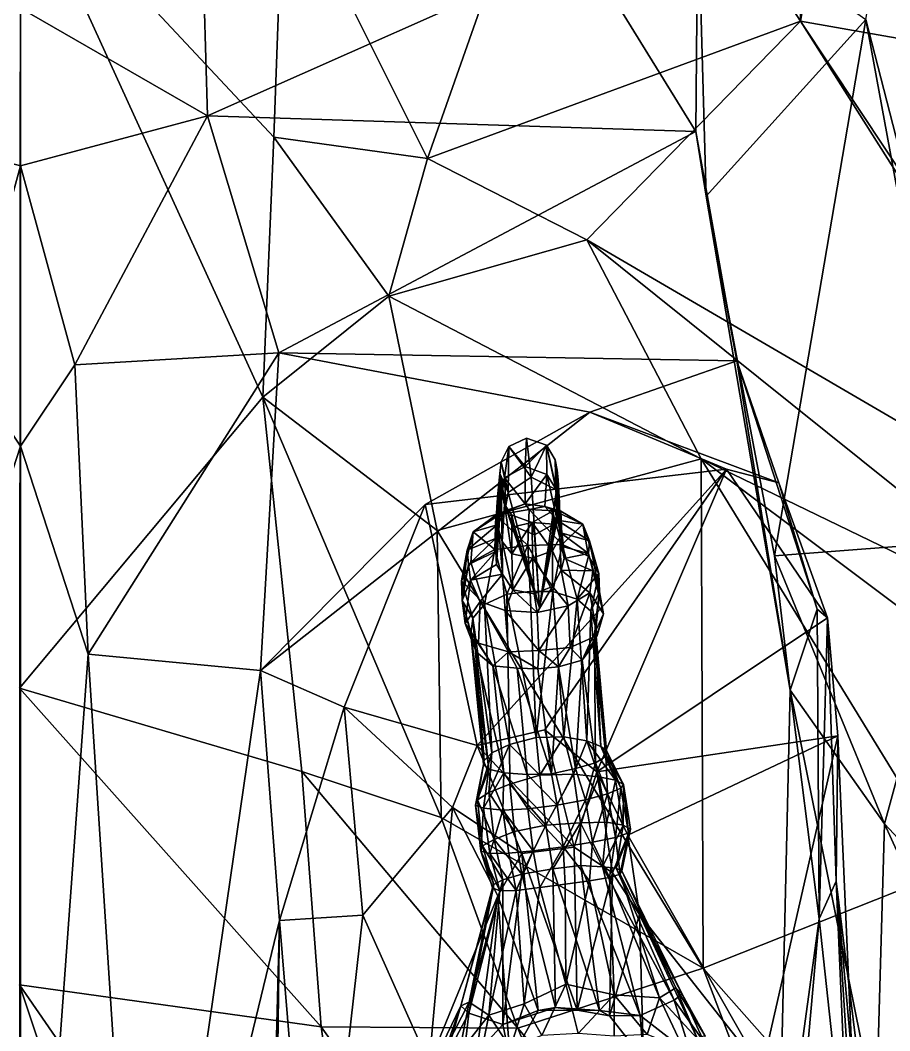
# Model space of a CAD drawing. Extents: x -0.057 to 0.057, y -0.133 to 0.145.
# Drawn here: x -0.00001 to 0.03509, y 0.00645 to 0.04724 of the extents above; entities that cross this region are included whole.
import ezdxf

# ---------------------------------------------------------------- set-up
doc = ezdxf.new("R2010")
doc.units = 0
doc.layers.add('EAGLE_$$LWO', color=1, linetype='CONTINUOUS')

msp = doc.modelspace()

# ---------------------------------------------------------------- linework, layer by layer
at = {"layer": 'EAGLE_$$LWO'}
for points in [[(0.023008, 0.060347, 0.106782), (0.010623, 0.053298, 0.12307), (0.016427, 0.041656, 0.138425)], [(0.016427, 0.041656, 0.138425), (0.031487, 0.047204, 0.117891), (0.023008, 0.060347, 0.106782)], [(0.031292, 0.059813, 0.094271), (0.023008, 0.060347, 0.106782), (0.031487, 0.047204, 0.117891)], [(0.031487, 0.047204, 0.117891), (0.032864, 0.05518, 0.095441), (0.031292, 0.059813, 0.094271)], [(0.038755, 0.045913, 0.104477), (0.032864, 0.05518, 0.095441), (0.031487, 0.047204, 0.117891)], [(0.036055, 0.046418, 0.094229), (0.035191, 0.053528, 0.088173), (0.032864, 0.05518, 0.095441)], [(0.032864, 0.05518, 0.095441), (0.038755, 0.045913, 0.104477), (0.036055, 0.046418, 0.094229)], [(-0.000032, 0.020283, 0.170294), (0.009785, 0.032026, 0.155912), (-0.000016, 0.053472, 0.13244)], [(0.010227, 0.04252, 0.142523), (-0.000016, 0.053472, 0.13244), (0.009785, 0.032026, 0.155912)], [(0.010623, 0.053298, 0.12307), (-0.000016, 0.053472, 0.13244), (0.010227, 0.04252, 0.142523)], [(0.03606, 0.039727, 0.090386), (0.034121, 0.047268, 0.082374), (0.035191, 0.053528, 0.088173)], [(0.010227, 0.04252, 0.142523), (0.016427, 0.041656, 0.138425), (0.010623, 0.053298, 0.12307)], [(0.027341, 0.05205, 0.073779), (0.027263, 0.042741, 0.074601), (0.022709, 0.050112, 0.066109)], [(0.027341, 0.05205, 0.073779), (0.027684, 0.040133, 0.081791), (0.027263, 0.042741, 0.074601)], [(0.027684, 0.040133, 0.081791), (0.027341, 0.05205, 0.073779), (0.034121, 0.047268, 0.082374)], [(-0.007551, 0.043379, 0.065332), (-0.007346, 0.050338, 0.064417), (0, 0.047718, 0.065429)], [(0.007346, 0.050338, 0.064417), (0.007551, 0.043379, 0.065332), (0, 0.047718, 0.065429)], [(0.022709, 0.050112, 0.066109), (0.007551, 0.043379, 0.065332), (0.007346, 0.050338, 0.064417)], [(0.022709, 0.050112, 0.066109), (0.027263, 0.042741, 0.074601), (0.007551, 0.043379, 0.065332)], [(0, 0.047718, 0.065429), (0, 0.041356, 0.067083), (-0.007551, 0.043379, 0.065332)], [(0, 0.041356, 0.067083), (0, 0.047718, 0.065429), (0.007551, 0.043379, 0.065332)], [(0.016427, 0.041656, 0.138425), (0.022868, 0.038371, 0.142865), (0.031487, 0.047204, 0.117891)], [(0.046515, 0.024576, 0.14469), (0.031487, 0.047204, 0.117891), (0.022868, 0.038371, 0.142865)], [(0.027684, 0.040133, 0.081791), (0.034121, 0.047268, 0.082374), (0.030441, 0.025622, 0.088303)], [(0.037991, 0.026194, 0.090817), (0.030441, 0.025622, 0.088303), (0.034121, 0.047268, 0.082374)], [(0.043875, 0.027639, 0.12628), (0.031487, 0.047204, 0.117891), (0.046515, 0.024576, 0.14469)], [(0.038755, 0.045913, 0.104477), (0.031487, 0.047204, 0.117891), (0.043875, 0.027639, 0.12628)], [(0.03606, 0.039727, 0.090386), (0.037991, 0.026194, 0.090817), (0.034121, 0.047268, 0.082374)], [(-0.002202, 0.033329, 0.065578), (-0.007551, 0.043379, 0.065332), (0, 0.041356, 0.067083)], [(0.007551, 0.043379, 0.065332), (0.002202, 0.033329, 0.065578), (0, 0.041356, 0.067083)], [(0.002202, 0.033329, 0.065578), (0.007551, 0.043379, 0.065332), (0.010428, 0.033815, 0.065301)], [(0.007551, 0.043379, 0.065332), (0.027263, 0.042741, 0.074601), (0.010428, 0.033815, 0.065301)], [(0.009785, 0.032026, 0.155912), (0.014875, 0.036095, 0.151215), (0.010227, 0.04252, 0.142523)], [(0.014875, 0.036095, 0.151215), (0.016427, 0.041656, 0.138425), (0.010227, 0.04252, 0.142523)], [(0.010428, 0.033815, 0.065301), (0.027263, 0.042741, 0.074601), (0.02892, 0.033484, 0.076561)], [(0.02892, 0.033484, 0.076561), (0.027263, 0.042741, 0.074601), (0.027684, 0.040133, 0.081791)], [(0.016427, 0.041656, 0.138425), (0.014875, 0.036095, 0.151215), (0.022868, 0.038371, 0.142865)], [(0, 0.041356, 0.067083), (0, 0.030044, 0.067295), (-0.002202, 0.033329, 0.065578)], [(0, 0.030044, 0.067295), (0, 0.041356, 0.067083), (0.002202, 0.033329, 0.065578)], [(0.027684, 0.040133, 0.081791), (0.031074, 0.020197, 0.089886), (0.02892, 0.033484, 0.076561)], [(0.031074, 0.020197, 0.089886), (0.027684, 0.040133, 0.081791), (0.030441, 0.025622, 0.088303)], [(0.014875, 0.036095, 0.151215), (0.027482, 0.02954, 0.159505), (0.022868, 0.038371, 0.142865)], [(0.043647, 0.021703, 0.156647), (0.022868, 0.038371, 0.142865), (0.027482, 0.02954, 0.159505)], [(0.043647, 0.021703, 0.156647), (0.046515, 0.024576, 0.14469), (0.022868, 0.038371, 0.142865)], [(0.014875, 0.036095, 0.151215), (0.009785, 0.032026, 0.155912), (0.016818, 0.026648, 0.160006)], [(0.027482, 0.02954, 0.159505), (0.014875, 0.036095, 0.151215), (0.016818, 0.026648, 0.160006)], [(0.002731, 0.021657, 0.066628), (0.002202, 0.033329, 0.065578), (0.010428, 0.033815, 0.065301)], [(0.009687, 0.020991, 0.062237), (0.002731, 0.021657, 0.066628), (0.010428, 0.033815, 0.065301)], [(0.009687, 0.020991, 0.062237), (0.010428, 0.033815, 0.065301), (0.022978, 0.031416, 0.065487)], [(0.022978, 0.031416, 0.065487), (0.010428, 0.033815, 0.065301), (0.02892, 0.033484, 0.076561)], [(0.02892, 0.033484, 0.076561), (0.030613, 0.028572, 0.071229), (0.022978, 0.031416, 0.065487)], [(0.031074, 0.020197, 0.089886), (0.032158, 0.023473, 0.077328), (0.02892, 0.033484, 0.076561)], [(0.030613, 0.028572, 0.071229), (0.02892, 0.033484, 0.076561), (0.032158, 0.023473, 0.077328)], [(0, 0.030044, 0.067295), (-0.002731, 0.021657, 0.066628), (-0.002202, 0.033329, 0.065578)], [(0.002731, 0.021657, 0.066628), (0, 0.030044, 0.067295), (0.002202, 0.033329, 0.065578)], [(0.009785, 0.032026, 0.155912), (-0.000032, 0.020283, 0.170294), (0.011364, 0.016921, 0.168588)], [(0.011364, 0.016921, 0.168588), (0.016976, 0.015058, 0.16837), (0.009785, 0.032026, 0.155912)], [(0.016976, 0.015058, 0.16837), (0.016818, 0.026648, 0.160006), (0.009785, 0.032026, 0.155912)], [(0.016332, 0.027699, 0.058915), (0.009687, 0.020991, 0.062237), (0.022978, 0.031416, 0.065487)], [(0.028494, 0.029119, 0.061537), (0.016332, 0.027699, 0.058915), (0.022978, 0.031416, 0.065487)], [(0.022978, 0.031416, 0.065487), (0.030613, 0.028572, 0.071229), (0.028494, 0.029119, 0.061537)], [(0.020375, 0.02922, -0.002833), (0.020426, 0.030372, -0.006758), (0.019714, 0.030028, -0.006783)], [(0.019714, 0.030028, -0.006783), (0.020426, 0.030372, -0.006758), (0.020615, 0.028801, -0.011125)], [(0.021238, 0.030085, -0.006743), (0.020426, 0.030372, -0.006758), (0.020375, 0.02922, -0.002833)], [(0.020426, 0.030372, -0.006758), (0.021238, 0.030085, -0.006743), (0.020615, 0.028801, -0.011125)], [(0, 0.030044, 0.067295), (0, -0.015828, 0.076686), (-0.002731, 0.021657, 0.066628)], [(0, -0.015828, 0.076686), (0, 0.030044, 0.067295), (0.002731, 0.021657, 0.066628)], [(0.019536, 0.028765, -0.003016), (0.019714, 0.030028, -0.006783), (0.019406, 0.029417, -0.006791)], [(0.019714, 0.030028, -0.006783), (0.019687, 0.028171, -0.010757), (0.019406, 0.029417, -0.006791)], [(0.019536, 0.028765, -0.003016), (0.020375, 0.02922, -0.002833), (0.019714, 0.030028, -0.006783)], [(0.020615, 0.028801, -0.011125), (0.019687, 0.028171, -0.010757), (0.019714, 0.030028, -0.006783)], [(0.020375, 0.02922, -0.002833), (0.021253, 0.0289, -0.002965), (0.021238, 0.030085, -0.006743)], [(0.021238, 0.030085, -0.006743), (0.021635, 0.028284, -0.010777), (0.020615, 0.028801, -0.011125)], [(0.021611, 0.028318, -0.003327), (0.021586, 0.029498, -0.006804), (0.021238, 0.030085, -0.006743)], [(0.021253, 0.0289, -0.002965), (0.021611, 0.028318, -0.003327), (0.021238, 0.030085, -0.006743)], [(0.021586, 0.029498, -0.006804), (0.021635, 0.028284, -0.010777), (0.021238, 0.030085, -0.006743)], [(0.027559, 0.008984, 0.174404), (0.027482, 0.02954, 0.159505), (0.016818, 0.026648, 0.160006)], [(0.019274, 0.028129, -0.00335), (0.019406, 0.029417, -0.006791), (0.019352, 0.028948, -0.006847)], [(0.019274, 0.028129, -0.00335), (0.019536, 0.028765, -0.003016), (0.019406, 0.029417, -0.006791)], [(0.019352, 0.028948, -0.006847), (0.019406, 0.029417, -0.006791), (0.019687, 0.028171, -0.010757)], [(0.021718, 0.027796, -0.00365), (0.021667, 0.02908, -0.006888), (0.021586, 0.029498, -0.006804)], [(0.021611, 0.028318, -0.003327), (0.021718, 0.027796, -0.00365), (0.021586, 0.029498, -0.006804)], [(0.021586, 0.029498, -0.006804), (0.021667, 0.02908, -0.006888), (0.021635, 0.028284, -0.010777)], [(0.043647, 0.021703, 0.156647), (0.027482, 0.02954, 0.159505), (0.039187, 0.020761, 0.162606)], [(0.037638, 0.012974, 0.16808), (0.039187, 0.020761, 0.162606), (0.027482, 0.02954, 0.159505)], [(0.027559, 0.008984, 0.174404), (0.037638, 0.012974, 0.16808), (0.027482, 0.02954, 0.159505)], [(0.016332, 0.027699, 0.058915), (0.028494, 0.029119, 0.061537), (0.01844, 0.017969, 0.035104)], [(0.028494, 0.029119, 0.061537), (0.021165, 0.018598, 0.03505), (0.01844, 0.017969, 0.035104)], [(0.020377, 0.027724, -0.000074), (0.020375, 0.02922, -0.002833), (0.019536, 0.028765, -0.003016)], [(0.021253, 0.0289, -0.002965), (0.020375, 0.02922, -0.002833), (0.020377, 0.027724, -0.000074)], [(0.023266, 0.016906, 0.035211), (0.021165, 0.018598, 0.03505), (0.028494, 0.029119, 0.061537)], [(0.021667, 0.02908, -0.006888), (0.021763, 0.027759, -0.010505), (0.021635, 0.028284, -0.010777)], [(0.021702, 0.028685, -0.006953), (0.021667, 0.02908, -0.006888), (0.021718, 0.027796, -0.00365)], [(0.021702, 0.028685, -0.006953), (0.021763, 0.027759, -0.010505), (0.021667, 0.02908, -0.006888)], [(0.028494, 0.029119, 0.061537), (0.03257, 0.023117, 0.069067), (0.023266, 0.016906, 0.035211)], [(0.03257, 0.023117, 0.069067), (0.028494, 0.029119, 0.061537), (0.030613, 0.028572, 0.071229)], [(0.019235, 0.027603, -0.003637), (0.019352, 0.028948, -0.006847), (0.019361, 0.028539, -0.00691)], [(0.019235, 0.027603, -0.003637), (0.019274, 0.028129, -0.00335), (0.019352, 0.028948, -0.006847)], [(0.019536, 0.028765, -0.003016), (0.019274, 0.028129, -0.00335), (0.019247, 0.026874, -0.001005)], [(0.019247, 0.026874, -0.001005), (0.019605, 0.027453, -0.000484), (0.019536, 0.028765, -0.003016)], [(0.019352, 0.028948, -0.006847), (0.019593, 0.027646, -0.010428), (0.019361, 0.028539, -0.00691)], [(0.019687, 0.028171, -0.010757), (0.019593, 0.027646, -0.010428), (0.019352, 0.028948, -0.006847)], [(0.019605, 0.027453, -0.000484), (0.020377, 0.027724, -0.000074), (0.019536, 0.028765, -0.003016)], [(0.020615, 0.028801, -0.011125), (0.020957, 0.023524, -0.012979), (0.019687, 0.028171, -0.010757)], [(0.020377, 0.027724, -0.000074), (0.021163, 0.027605, -0.00042), (0.021253, 0.0289, -0.002965)], [(0.021635, 0.028284, -0.010777), (0.020957, 0.023524, -0.012979), (0.020615, 0.028801, -0.011125)], [(0.021163, 0.027605, -0.00042), (0.021663, 0.027066, -0.00098), (0.021253, 0.0289, -0.002965)], [(0.021663, 0.027066, -0.00098), (0.021611, 0.028318, -0.003327), (0.021253, 0.0289, -0.002965)], [(0.021718, 0.027796, -0.00365), (0.021765, 0.027327, -0.003962), (0.021702, 0.028685, -0.006953)], [(0.021723, 0.028348, -0.007051), (0.021702, 0.028685, -0.006953), (0.021765, 0.027327, -0.003962)], [(0.021732, 0.027425, -0.010263), (0.021763, 0.027759, -0.010505), (0.021702, 0.028685, -0.006953)], [(0.021702, 0.028685, -0.006953), (0.021723, 0.028348, -0.007051), (0.021732, 0.027425, -0.010263)], [(0.030613, 0.028572, 0.071229), (0.032158, 0.023473, 0.077328), (0.03257, 0.023117, 0.069067)], [(0.019256, 0.027121, -0.003941), (0.019235, 0.027603, -0.003637), (0.019361, 0.028539, -0.00691)], [(0.019308, 0.026661, -0.004283), (0.019256, 0.027121, -0.003941), (0.019361, 0.028539, -0.00691)], [(0.019361, 0.028539, -0.00691), (0.019405, 0.028126, -0.007025), (0.019308, 0.026661, -0.004283)], [(0.019405, 0.028126, -0.007025), (0.019361, 0.028539, -0.00691), (0.019593, 0.027646, -0.010428)], [(0.019687, 0.028171, -0.010757), (0.020957, 0.023524, -0.012979), (0.019593, 0.027646, -0.010428)], [(0.021763, 0.027759, -0.010505), (0.020957, 0.023524, -0.012979), (0.021635, 0.028284, -0.010777)], [(0.021812, 0.026546, -0.001571), (0.021718, 0.027796, -0.00365), (0.021611, 0.028318, -0.003327)], [(0.021663, 0.027066, -0.00098), (0.021812, 0.026546, -0.001571), (0.021611, 0.028318, -0.003327)], [(0.021692, 0.027905, -0.007169), (0.021723, 0.028348, -0.007051), (0.021799, 0.026853, -0.004282)], [(0.021692, 0.027905, -0.007169), (0.021732, 0.027425, -0.010263), (0.021723, 0.028348, -0.007051)], [(0.021765, 0.027327, -0.003962), (0.021799, 0.026853, -0.004282), (0.021723, 0.028348, -0.007051)], [(0.019274, 0.028129, -0.00335), (0.019235, 0.027603, -0.003637), (0.019172, 0.026317, -0.00158)], [(0.019172, 0.026317, -0.00158), (0.019247, 0.026874, -0.001005), (0.019274, 0.028129, -0.00335)], [(0.019446, 0.026193, -0.004688), (0.019308, 0.026661, -0.004283), (0.019405, 0.028126, -0.007025)], [(0.019405, 0.028126, -0.007025), (0.019534, 0.027688, -0.007214), (0.019446, 0.026193, -0.004688)], [(0.019405, 0.028126, -0.007025), (0.019696, 0.027246, -0.010224), (0.019534, 0.027688, -0.007214)], [(0.019593, 0.027646, -0.010428), (0.019696, 0.027246, -0.010224), (0.019405, 0.028126, -0.007025)], [(0.021732, 0.027425, -0.010263), (0.020957, 0.023524, -0.012979), (0.021763, 0.027759, -0.010505)], [(0.021482, 0.027417, -0.007287), (0.021692, 0.027905, -0.007169), (0.021767, 0.026363, -0.004647)], [(0.021692, 0.027905, -0.007169), (0.021482, 0.027417, -0.007287), (0.021732, 0.027425, -0.010263)], [(0.021799, 0.026853, -0.004282), (0.021767, 0.026363, -0.004647), (0.021692, 0.027905, -0.007169)], [(0.02192, 0.025981, -0.00211), (0.021765, 0.027327, -0.003962), (0.021718, 0.027796, -0.00365)], [(0.021812, 0.026546, -0.001571), (0.02192, 0.025981, -0.00211), (0.021718, 0.027796, -0.00365)], [(0.009687, 0.020991, 0.062237), (0.016332, 0.027699, 0.058915), (0.013068, 0.019511, 0.05469)], [(0.016332, 0.027699, 0.058915), (0.01844, 0.017969, 0.035104), (0.013068, 0.019511, 0.05469)], [(0.019605, 0.027453, -0.000484), (0.019247, 0.026874, -0.001005), (0.018279, 0.026584, 0.000007)], [(0.019193, 0.027257, 0.000711), (0.019605, 0.027453, -0.000484), (0.018279, 0.026584, 0.000007)], [(0.019194, 0.0258, -0.002157), (0.019172, 0.026317, -0.00158), (0.019235, 0.027603, -0.003637)], [(0.020377, 0.027724, -0.000074), (0.019605, 0.027453, -0.000484), (0.019193, 0.027257, 0.000711)], [(0.020533, 0.027495, 0.000977), (0.020377, 0.027724, -0.000074), (0.019193, 0.027257, 0.000711)], [(0.020485, 0.026038, 0.002348), (0.020533, 0.027495, 0.000977), (0.019193, 0.027257, 0.000711)], [(0.019235, 0.027603, -0.003637), (0.019256, 0.027121, -0.003941), (0.019194, 0.0258, -0.002157)], [(0.01984, 0.0257, -0.005077), (0.019446, 0.026193, -0.004688), (0.019534, 0.027688, -0.007214)], [(0.019534, 0.027688, -0.007214), (0.019834, 0.027258, -0.007296), (0.01984, 0.0257, -0.005077)], [(0.019834, 0.027258, -0.007296), (0.019534, 0.027688, -0.007214), (0.019696, 0.027246, -0.010224)], [(0.019593, 0.027646, -0.010428), (0.020957, 0.023524, -0.012979), (0.019696, 0.027246, -0.010224)], [(0.021163, 0.027605, -0.00042), (0.020377, 0.027724, -0.000074), (0.020533, 0.027495, 0.000977)], [(0.020533, 0.027495, 0.000977), (0.020485, 0.026038, 0.002348), (0.021868, 0.026075, 0.002189)], [(0.021809, 0.027428, 0.00072), (0.021163, 0.027605, -0.00042), (0.020533, 0.027495, 0.000977)], [(0.021868, 0.026075, 0.002189), (0.021809, 0.027428, 0.00072), (0.020533, 0.027495, 0.000977)], [(0.020657, 0.02697, -0.00741), (0.021482, 0.027417, -0.007287), (0.021471, 0.025822, -0.005065)], [(0.021482, 0.027417, -0.007287), (0.020657, 0.02697, -0.00741), (0.021532, 0.026903, -0.010101)], [(0.021532, 0.026903, -0.010101), (0.020957, 0.023524, -0.012979), (0.021732, 0.027425, -0.010263)], [(0.021163, 0.027605, -0.00042), (0.021809, 0.027428, 0.00072), (0.022698, 0.026898, 0.000053)], [(0.022698, 0.026898, 0.000053), (0.021663, 0.027066, -0.00098), (0.021163, 0.027605, -0.00042)], [(0.021767, 0.026363, -0.004647), (0.021471, 0.025822, -0.005065), (0.021482, 0.027417, -0.007287)], [(0.021482, 0.027417, -0.007287), (0.021532, 0.026903, -0.010101), (0.021732, 0.027425, -0.010263)], [(0.021948, 0.025515, -0.002708), (0.021799, 0.026853, -0.004282), (0.021765, 0.027327, -0.003962)], [(0.02192, 0.025981, -0.00211), (0.021948, 0.025515, -0.002708), (0.021765, 0.027327, -0.003962)], [(0.022698, 0.026898, 0.000053), (0.021809, 0.027428, 0.00072), (0.021868, 0.026075, 0.002189)], [(0.019151, 0.025882, 0.002111), (0.019193, 0.027257, 0.000711), (0.018279, 0.026584, 0.000007)], [(0.019193, 0.027257, 0.000711), (0.019151, 0.025882, 0.002111), (0.020485, 0.026038, 0.002348)], [(0.019219, 0.025269, -0.002699), (0.019194, 0.0258, -0.002157), (0.019256, 0.027121, -0.003941)], [(0.019256, 0.027121, -0.003941), (0.019308, 0.026661, -0.004283), (0.019219, 0.025269, -0.002699)], [(0.019696, 0.027246, -0.010224), (0.019939, 0.026811, -0.01011), (0.019834, 0.027258, -0.007296)], [(0.019696, 0.027246, -0.010224), (0.020957, 0.023524, -0.012979), (0.019939, 0.026811, -0.01011)], [(0.01984, 0.0257, -0.005077), (0.019834, 0.027258, -0.007296), (0.020657, 0.02697, -0.00741)], [(0.020657, 0.02697, -0.00741), (0.019834, 0.027258, -0.007296), (0.019939, 0.026811, -0.01011)], [(0.02067, 0.025533, -0.005351), (0.01984, 0.0257, -0.005077), (0.020657, 0.02697, -0.00741)], [(0.019939, 0.026811, -0.01011), (0.020746, 0.026469, -0.009864), (0.020657, 0.02697, -0.00741)], [(0.021471, 0.025822, -0.005065), (0.02067, 0.025533, -0.005351), (0.020657, 0.02697, -0.00741)], [(0.020657, 0.02697, -0.00741), (0.020746, 0.026469, -0.009864), (0.021532, 0.026903, -0.010101)], [(0.021663, 0.027066, -0.00098), (0.022698, 0.026898, 0.000053), (0.022966, 0.026221, -0.000846)], [(0.022966, 0.026221, -0.000846), (0.021812, 0.026546, -0.001571), (0.021663, 0.027066, -0.00098)], [(0.016818, 0.026648, 0.160006), (0.016976, 0.015058, 0.16837), (0.027559, 0.008984, 0.174404)], [(0.018279, 0.026584, 0.000007), (0.018029, 0.025843, -0.000879), (0.017802, 0.024609, 0.000612)], [(0.018186, 0.025354, 0.001508), (0.018279, 0.026584, 0.000007), (0.017802, 0.024609, 0.000612)], [(0.019247, 0.026874, -0.001005), (0.019172, 0.026317, -0.00158), (0.018029, 0.025843, -0.000879)], [(0.018279, 0.026584, 0.000007), (0.019247, 0.026874, -0.001005), (0.018029, 0.025843, -0.000879)], [(0.018279, 0.026584, 0.000007), (0.018186, 0.025354, 0.001508), (0.019151, 0.025882, 0.002111)], [(0.019452, 0.024875, -0.003405), (0.019219, 0.025269, -0.002699), (0.019308, 0.026661, -0.004283)], [(0.019308, 0.026661, -0.004283), (0.019446, 0.026193, -0.004688), (0.019452, 0.024875, -0.003405)], [(0.019939, 0.026811, -0.01011), (0.020957, 0.023524, -0.012979), (0.020746, 0.026469, -0.009864)], [(0.020746, 0.026469, -0.009864), (0.020957, 0.023524, -0.012979), (0.021532, 0.026903, -0.010101)], [(0.021767, 0.026363, -0.004647), (0.021799, 0.026853, -0.004282), (0.021948, 0.025515, -0.002708)], [(0.021812, 0.026546, -0.001571), (0.022966, 0.026221, -0.000846), (0.022933, 0.025713, -0.001671)], [(0.022933, 0.025713, -0.001671), (0.02192, 0.025981, -0.00211), (0.021812, 0.026546, -0.001571)], [(0.022933, 0.025609, 0.001609), (0.022698, 0.026898, 0.000053), (0.021868, 0.026075, 0.002189)], [(0.022698, 0.026898, 0.000053), (0.022933, 0.025609, 0.001609), (0.023343, 0.024905, 0.000702)], [(0.023343, 0.024905, 0.000702), (0.022966, 0.026221, -0.000846), (0.022698, 0.026898, 0.000053)], [(0.018029, 0.025843, -0.000879), (0.019172, 0.026317, -0.00158), (0.018083, 0.02527, -0.001681)], [(0.019172, 0.026317, -0.00158), (0.019194, 0.0258, -0.002157), (0.018083, 0.02527, -0.001681)], [(0.019446, 0.026193, -0.004688), (0.01984, 0.0257, -0.005077), (0.01988, 0.024247, -0.0039)], [(0.01988, 0.024247, -0.0039), (0.019452, 0.024875, -0.003405), (0.019446, 0.026193, -0.004688)], [(0.021471, 0.025822, -0.005065), (0.021767, 0.026363, -0.004647), (0.021829, 0.025044, -0.003415)], [(0.021948, 0.025515, -0.002708), (0.021829, 0.025044, -0.003415), (0.021767, 0.026363, -0.004647)], [(0.023373, 0.024168, -0.00027), (0.022933, 0.025713, -0.001671), (0.022966, 0.026221, -0.000846)], [(0.022966, 0.026221, -0.000846), (0.023343, 0.024905, 0.000702), (0.023373, 0.024168, -0.00027)], [(0.037991, 0.026194, 0.090817), (0.034876, 0.014809, 0.094763), (0.030441, 0.025622, 0.088303)], [(0.037991, 0.026194, 0.090817), (0.03931, 0.010039, 0.101401), (0.034876, 0.014809, 0.094763)], [(0.017802, 0.024609, 0.000612), (0.018029, 0.025843, -0.000879), (0.017835, 0.023815, -0.000407)], [(0.018029, 0.025843, -0.000879), (0.018083, 0.02527, -0.001681), (0.017835, 0.023815, -0.000407)], [(0.018083, 0.02527, -0.001681), (0.019194, 0.0258, -0.002157), (0.018164, 0.02464, -0.002478)], [(0.019194, 0.0258, -0.002157), (0.019219, 0.025269, -0.002699), (0.018164, 0.02464, -0.002478)], [(0.019151, 0.025882, 0.002111), (0.018186, 0.025354, 0.001508), (0.018735, 0.023659, 0.002338)], [(0.019635, 0.024069, 0.00285), (0.019151, 0.025882, 0.002111), (0.018735, 0.023659, 0.002338)], [(0.020485, 0.026038, 0.002348), (0.019151, 0.025882, 0.002111), (0.019635, 0.024069, 0.00285)], [(0.020573, 0.024181, 0.002989), (0.020485, 0.026038, 0.002348), (0.019635, 0.024069, 0.00285)], [(0.01988, 0.024247, -0.0039), (0.01984, 0.0257, -0.005077), (0.02067, 0.025533, -0.005351)], [(0.021491, 0.024183, 0.002905), (0.021868, 0.026075, 0.002189), (0.020485, 0.026038, 0.002348)], [(0.020485, 0.026038, 0.002348), (0.020573, 0.024181, 0.002989), (0.021491, 0.024183, 0.002905)], [(0.02067, 0.025533, -0.005351), (0.021471, 0.025822, -0.005065), (0.021476, 0.024377, -0.003939)], [(0.021829, 0.025044, -0.003415), (0.021476, 0.024377, -0.003939), (0.021471, 0.025822, -0.005065)], [(0.021868, 0.026075, 0.002189), (0.021491, 0.024183, 0.002905), (0.022468, 0.023878, 0.002434)], [(0.022468, 0.023878, 0.002434), (0.022933, 0.025609, 0.001609), (0.021868, 0.026075, 0.002189)], [(0.021948, 0.025515, -0.002708), (0.02192, 0.025981, -0.00211), (0.022933, 0.025713, -0.001671)], [(0.023109, 0.025014, -0.002385), (0.021948, 0.025515, -0.002708), (0.022933, 0.025713, -0.001671)], [(0.023109, 0.025014, -0.002385), (0.022933, 0.025713, -0.001671), (0.023373, 0.024168, -0.00027)], [(0.018735, 0.023659, 0.002338), (0.018186, 0.025354, 0.001508), (0.017802, 0.024609, 0.000612)], [(0.02073, 0.024082, -0.00414), (0.01988, 0.024247, -0.0039), (0.02067, 0.025533, -0.005351)], [(0.021476, 0.024377, -0.003939), (0.02073, 0.024082, -0.00414), (0.02067, 0.025533, -0.005351)], [(0.021829, 0.025044, -0.003415), (0.021948, 0.025515, -0.002708), (0.023109, 0.025014, -0.002385)], [(0.023343, 0.024905, 0.000702), (0.022933, 0.025609, 0.001609), (0.022468, 0.023878, 0.002434)], [(0.031074, 0.020197, 0.089886), (0.030441, 0.025622, 0.088303), (0.034876, 0.014809, 0.094763)], [(0.017835, 0.023815, -0.000407), (0.018083, 0.02527, -0.001681), (0.018164, 0.02464, -0.002478)], [(0.018164, 0.02464, -0.002478), (0.019219, 0.025269, -0.002699), (0.019452, 0.024875, -0.003405)], [(0.022103, 0.023597, -0.003883), (0.021476, 0.024377, -0.003939), (0.021829, 0.025044, -0.003415)], [(0.022981, 0.024129, -0.003285), (0.021829, 0.025044, -0.003415), (0.023109, 0.025014, -0.002385)], [(0.021829, 0.025044, -0.003415), (0.022981, 0.024129, -0.003285), (0.022103, 0.023597, -0.003883)], [(0.023017, 0.023391, 0.001634), (0.023343, 0.024905, 0.000702), (0.022468, 0.023878, 0.002434)], [(0.022981, 0.024129, -0.003285), (0.023109, 0.025014, -0.002385), (0.023531, 0.023285, -0.001319)], [(0.023373, 0.024168, -0.00027), (0.023343, 0.024905, 0.000702), (0.023017, 0.023391, 0.001634)], [(0.023531, 0.023285, -0.001319), (0.023109, 0.025014, -0.002385), (0.023373, 0.024168, -0.00027)], [(0.018261, 0.023099, 0.001518), (0.017802, 0.024609, 0.000612), (0.017835, 0.023815, -0.000407)], [(0.017802, 0.024609, 0.000612), (0.018261, 0.023099, 0.001518), (0.018735, 0.023659, 0.002338)], [(0.018164, 0.02464, -0.002478), (0.017947, 0.022893, -0.001513), (0.017835, 0.023815, -0.000407)], [(0.017947, 0.022893, -0.001513), (0.018164, 0.02464, -0.002478), (0.018555, 0.023778, -0.003365)], [(0.019452, 0.024875, -0.003405), (0.018555, 0.023778, -0.003365), (0.018164, 0.02464, -0.002478)], [(0.018555, 0.023778, -0.003365), (0.019452, 0.024875, -0.003405), (0.01956, 0.023419, -0.003912)], [(0.019452, 0.024875, -0.003405), (0.01988, 0.024247, -0.0039), (0.01956, 0.023419, -0.003912)], [(0.019738, 0.018009, 0.005946), (0.019635, 0.024069, 0.00285), (0.018735, 0.023659, 0.002338)], [(0.01956, 0.023419, -0.003912), (0.01988, 0.024247, -0.0039), (0.020857, 0.023333, -0.004054)], [(0.020819, 0.018295, 0.006306), (0.020573, 0.024181, 0.002989), (0.019635, 0.024069, 0.00285)], [(0.019635, 0.024069, 0.00285), (0.019738, 0.018009, 0.005946), (0.020819, 0.018295, 0.006306)], [(0.01988, 0.024247, -0.0039), (0.02073, 0.024082, -0.00414), (0.020857, 0.023333, -0.004054)], [(0.021491, 0.024183, 0.002905), (0.020573, 0.024181, 0.002989), (0.020819, 0.018295, 0.006306)], [(0.020857, 0.023333, -0.004054), (0.02073, 0.024082, -0.00414), (0.021476, 0.024377, -0.003939)], [(0.021933, 0.018314, 0.006125), (0.021491, 0.024183, 0.002905), (0.020819, 0.018295, 0.006306)], [(0.021476, 0.024377, -0.003939), (0.022103, 0.023597, -0.003883), (0.020857, 0.023333, -0.004054)], [(0.022468, 0.023878, 0.002434), (0.021491, 0.024183, 0.002905), (0.021933, 0.018314, 0.006125)], [(0.022187, 0.021915, -0.002812), (0.022103, 0.023597, -0.003883), (0.022981, 0.024129, -0.003285)], [(0.022981, 0.024129, -0.003285), (0.023273, 0.022402, -0.002298), (0.022187, 0.021915, -0.002812)], [(0.023273, 0.022402, -0.002298), (0.022981, 0.024129, -0.003285), (0.023531, 0.023285, -0.001319)], [(0.023201, 0.022806, 0.000768), (0.023373, 0.024168, -0.00027), (0.023017, 0.023391, 0.001634)], [(0.023373, 0.024168, -0.00027), (0.023201, 0.022806, 0.000768), (0.023171, 0.022084, -0.000114)], [(0.023171, 0.022084, -0.000114), (0.023531, 0.023285, -0.001319), (0.023373, 0.024168, -0.00027)], [(0.017835, 0.023815, -0.000407), (0.017947, 0.022893, -0.001513), (0.018395, 0.021745, -0.000264)], [(0.018181, 0.022456, 0.000608), (0.017835, 0.023815, -0.000407), (0.018395, 0.021745, -0.000264)], [(0.017835, 0.023815, -0.000407), (0.018181, 0.022456, 0.000608), (0.018261, 0.023099, 0.001518)], [(0.018555, 0.023778, -0.003365), (0.018496, 0.022101, -0.002449), (0.017947, 0.022893, -0.001513)], [(0.019034, 0.017666, 0.005141), (0.018735, 0.023659, 0.002338), (0.018261, 0.023099, 0.001518)], [(0.018496, 0.022101, -0.002449), (0.018555, 0.023778, -0.003365), (0.019699, 0.021749, -0.002842)], [(0.018555, 0.023778, -0.003365), (0.01956, 0.023419, -0.003912), (0.019699, 0.021749, -0.002842)], [(0.018735, 0.023659, 0.002338), (0.019034, 0.017666, 0.005141), (0.019738, 0.018009, 0.005946)], [(0.022867, 0.01815, 0.005444), (0.022468, 0.023878, 0.002434), (0.021933, 0.018314, 0.006125)], [(0.023017, 0.023391, 0.001634), (0.022468, 0.023878, 0.002434), (0.022867, 0.01815, 0.005444)], [(0.01956, 0.023419, -0.003912), (0.020857, 0.023333, -0.004054), (0.020924, 0.021795, -0.002937)], [(0.019699, 0.021749, -0.002842), (0.01956, 0.023419, -0.003912), (0.020924, 0.021795, -0.002937)], [(0.020924, 0.021795, -0.002937), (0.020857, 0.023333, -0.004054), (0.022103, 0.023597, -0.003883)], [(0.022103, 0.023597, -0.003883), (0.022187, 0.021915, -0.002812), (0.020924, 0.021795, -0.002937)], [(0.023531, 0.023285, -0.001319), (0.023171, 0.022084, -0.000114), (0.022672, 0.021415, -0.000836)], [(0.022672, 0.021415, -0.000836), (0.023273, 0.022402, -0.002298), (0.023531, 0.023285, -0.001319)], [(0.023426, 0.017923, 0.004538), (0.023017, 0.023391, 0.001634), (0.022867, 0.01815, 0.005444)], [(0.023201, 0.022806, 0.000768), (0.023017, 0.023391, 0.001634), (0.023426, 0.017923, 0.004538)], [(0.032236, 0.010969, 0.081108), (0.032158, 0.023473, 0.077328), (0.031074, 0.020197, 0.089886)], [(0.032158, 0.023473, 0.077328), (0.032236, 0.010969, 0.081108), (0.03257, 0.023117, 0.069067)], [(0.017947, 0.022893, -0.001513), (0.018496, 0.022101, -0.002449), (0.019064, 0.021176, -0.000955)], [(0.018395, 0.021745, -0.000264), (0.017947, 0.022893, -0.001513), (0.019064, 0.021176, -0.000955)], [(0.018716, 0.017364, 0.004199), (0.018261, 0.023099, 0.001518), (0.018181, 0.022456, 0.000608)], [(0.018261, 0.023099, 0.001518), (0.018716, 0.017364, 0.004199), (0.019034, 0.017666, 0.005141)], [(0.032992, 0.018363, 0.066647), (0.023266, 0.016906, 0.035211), (0.03257, 0.023117, 0.069067)], [(0.03257, 0.023117, 0.069067), (0.032236, 0.010969, 0.081108), (0.032921, 0.012489, 0.072714)], [(0.032992, 0.018363, 0.066647), (0.03257, 0.023117, 0.069067), (0.032921, 0.012489, 0.072714)], [(0.018181, 0.022456, 0.000608), (0.018395, 0.021745, -0.000264), (0.018912, 0.01701, 0.00223)], [(0.018686, 0.017202, 0.00322), (0.018181, 0.022456, 0.000608), (0.018912, 0.01701, 0.00223)], [(0.018181, 0.022456, 0.000608), (0.018686, 0.017202, 0.00322), (0.018716, 0.017364, 0.004199)], [(0.023627, 0.017526, 0.002534), (0.023171, 0.022084, -0.000114), (0.023201, 0.022806, 0.000768)], [(0.023653, 0.017766, 0.003559), (0.023201, 0.022806, 0.000768), (0.023426, 0.017923, 0.004538)], [(0.023201, 0.022806, 0.000768), (0.023653, 0.017766, 0.003559), (0.023627, 0.017526, 0.002534)], [(0.019064, 0.021176, -0.000955), (0.018496, 0.022101, -0.002449), (0.019699, 0.021749, -0.002842)], [(0.022187, 0.021915, -0.002812), (0.023273, 0.022402, -0.002298), (0.022672, 0.021415, -0.000836)], [(0.023218, 0.017268, 0.001565), (0.022672, 0.021415, -0.000836), (0.023171, 0.022084, -0.000114)], [(0.023171, 0.022084, -0.000114), (0.023627, 0.017526, 0.002534), (0.023218, 0.017268, 0.001565)], [(0, -0.015828, 0.076686), (-0.00491, -0.01197, 0.076903), (-0.002731, 0.021657, 0.066628)], [(0.00491, -0.01197, 0.076903), (0, -0.015828, 0.076686), (0.002731, 0.021657, 0.066628)], [(0.00491, -0.01197, 0.076903), (0.002731, 0.021657, 0.066628), (0.009687, 0.020991, 0.062237)], [(0.018395, 0.021745, -0.000264), (0.019064, 0.021176, -0.000955), (0.019518, 0.016864, 0.001289)], [(0.018912, 0.01701, 0.00223), (0.018395, 0.021745, -0.000264), (0.019518, 0.016864, 0.001289)], [(0.019699, 0.021749, -0.002842), (0.020055, 0.021084, -0.001346), (0.019064, 0.021176, -0.000955)], [(0.019699, 0.021749, -0.002842), (0.020924, 0.021795, -0.002937), (0.020879, 0.021059, -0.001301)], [(0.020055, 0.021084, -0.001346), (0.019699, 0.021749, -0.002842), (0.020879, 0.021059, -0.001301)], [(0.020879, 0.021059, -0.001301), (0.020924, 0.021795, -0.002937), (0.021717, 0.021145, -0.001259)], [(0.020924, 0.021795, -0.002937), (0.022187, 0.021915, -0.002812), (0.021717, 0.021145, -0.001259)], [(0.021717, 0.021145, -0.001259), (0.022187, 0.021915, -0.002812), (0.022672, 0.021415, -0.000836)], [(0.022408, 0.017032, 0.000849), (0.021717, 0.021145, -0.001259), (0.022672, 0.021415, -0.000836)], [(0.022672, 0.021415, -0.000836), (0.023218, 0.017268, 0.001565), (0.022408, 0.017032, 0.000849)], [(0.009687, 0.020991, 0.062237), (0.010451, 0.010911, 0.059005), (0.00491, -0.01197, 0.076903)], [(0.010451, 0.010911, 0.059005), (0.009687, 0.020991, 0.062237), (0.013068, 0.019511, 0.05469)], [(0.019064, 0.021176, -0.000955), (0.020055, 0.021084, -0.001346), (0.020456, 0.016791, 0.000705)], [(0.019518, 0.016864, 0.001289), (0.019064, 0.021176, -0.000955), (0.020456, 0.016791, 0.000705)], [(0.020055, 0.021084, -0.001346), (0.020879, 0.021059, -0.001301), (0.02144, 0.016823, 0.000585)], [(0.020456, 0.016791, 0.000705), (0.020055, 0.021084, -0.001346), (0.02144, 0.016823, 0.000585)], [(0.02144, 0.016823, 0.000585), (0.020879, 0.021059, -0.001301), (0.021717, 0.021145, -0.001259)], [(0.021717, 0.021145, -0.001259), (0.022408, 0.017032, 0.000849), (0.02144, 0.016823, 0.000585)], [(-0.000037, 0.008307, 0.178437), (0.012142, 0.006616, 0.177658), (-0.000032, 0.020283, 0.170294)], [(0.011364, 0.016921, 0.168588), (-0.000032, 0.020283, 0.170294), (0.012142, 0.006616, 0.177658)], [(0.034538, 0.003066, 0.100217), (0.030575, -0.001224, 0.101011), (0.031074, 0.020197, 0.089886)], [(0.032236, 0.010969, 0.081108), (0.031074, 0.020197, 0.089886), (0.030575, -0.001224, 0.101011)], [(0.031074, 0.020197, 0.089886), (0.034876, 0.014809, 0.094763), (0.034538, 0.003066, 0.100217)], [(0.013825, 0.011124, 0.05449), (0.010451, 0.010911, 0.059005), (0.013068, 0.019511, 0.05469)], [(0.013825, 0.011124, 0.05449), (0.013068, 0.019511, 0.05469), (0.01744, 0.01546, 0.035347)], [(0.013068, 0.019511, 0.05469), (0.01844, 0.017969, 0.035104), (0.01744, 0.01546, 0.035347)], [(0.021165, 0.018598, 0.03505), (0.022345, 0.013863, 0.019701), (0.01844, 0.017969, 0.035104)], [(0.022345, 0.013863, 0.019701), (0.021165, 0.018598, 0.03505), (0.023266, 0.016906, 0.035211)], [(0.023266, 0.016906, 0.035211), (0.032992, 0.018363, 0.066647), (0.024515, 0.014353, 0.035467)], [(0.032992, 0.018363, 0.066647), (0.029923, 0.004884, 0.036238), (0.024515, 0.014353, 0.035467)], [(0.032992, 0.018363, 0.066647), (0.033572, 0.005273, 0.066663), (0.029923, 0.004884, 0.036238)], [(0.033572, 0.005273, 0.066663), (0.032992, 0.018363, 0.066647), (0.032921, 0.012489, 0.072714)], [(0.01844, 0.017969, 0.035104), (0.020244, 0.013613, 0.019664), (0.01744, 0.01546, 0.035347)], [(0.022345, 0.013863, 0.019701), (0.020244, 0.013613, 0.019664), (0.01844, 0.017969, 0.035104)], [(0.019738, 0.018009, 0.005946), (0.019034, 0.017666, 0.005141), (0.018912, 0.016065, 0.005751)], [(0.01976, 0.0164, 0.006735), (0.019738, 0.018009, 0.005946), (0.018912, 0.016065, 0.005751)], [(0.02097, 0.016771, 0.007167), (0.020819, 0.018295, 0.006306), (0.019738, 0.018009, 0.005946)], [(0.019738, 0.018009, 0.005946), (0.01976, 0.0164, 0.006735), (0.02097, 0.016771, 0.007167)], [(0.021933, 0.018314, 0.006125), (0.020819, 0.018295, 0.006306), (0.02097, 0.016771, 0.007167)], [(0.02232, 0.016815, 0.006896), (0.021933, 0.018314, 0.006125), (0.02097, 0.016771, 0.007167)], [(0.022867, 0.01815, 0.005444), (0.021933, 0.018314, 0.006125), (0.02232, 0.016815, 0.006896)], [(0.023352, 0.016701, 0.006067), (0.022867, 0.01815, 0.005444), (0.02232, 0.016815, 0.006896)], [(0.022867, 0.01815, 0.005444), (0.023352, 0.016701, 0.006067), (0.024017, 0.016562, 0.004994)], [(0.024017, 0.016562, 0.004994), (0.023426, 0.017923, 0.004538), (0.022867, 0.01815, 0.005444)], [(0.019034, 0.017666, 0.005141), (0.018716, 0.017364, 0.004199), (0.018452, 0.01578, 0.004555)], [(0.018912, 0.016065, 0.005751), (0.019034, 0.017666, 0.005141), (0.018452, 0.01578, 0.004555)], [(0.023426, 0.017923, 0.004538), (0.024017, 0.016562, 0.004994), (0.024341, 0.016398, 0.003849)], [(0.024341, 0.016398, 0.003849), (0.023653, 0.017766, 0.003559), (0.023426, 0.017923, 0.004538)], [(0.024237, 0.01625, 0.002691), (0.023627, 0.017526, 0.002534), (0.023653, 0.017766, 0.003559)], [(0.023653, 0.017766, 0.003559), (0.024341, 0.016398, 0.003849), (0.024237, 0.01625, 0.002691)], [(0.018364, 0.015564, 0.003388), (0.018686, 0.017202, 0.00322), (0.018912, 0.01701, 0.00223)], [(0.018686, 0.017202, 0.00322), (0.018364, 0.015564, 0.003388), (0.018452, 0.01578, 0.004555)], [(0.018452, 0.01578, 0.004555), (0.018716, 0.017364, 0.004199), (0.018686, 0.017202, 0.00322)], [(0.022807, 0.01577, 0.001005), (0.022408, 0.017032, 0.000849), (0.023218, 0.017268, 0.001565)], [(0.023218, 0.017268, 0.001565), (0.0237, 0.016022, 0.0017), (0.022807, 0.01577, 0.001005)], [(0.0237, 0.016022, 0.0017), (0.023218, 0.017268, 0.001565), (0.023627, 0.017526, 0.002534)], [(0.023627, 0.017526, 0.002534), (0.024237, 0.01625, 0.002691), (0.0237, 0.016022, 0.0017)], [(0.012142, 0.006616, 0.177658), (0.020077, 0.006565, 0.177092), (0.011364, 0.016921, 0.168588)], [(0.020077, 0.006565, 0.177092), (0.016976, 0.015058, 0.16837), (0.011364, 0.016921, 0.168588)], [(0.018912, 0.01701, 0.00223), (0.018695, 0.015433, 0.002277), (0.018364, 0.015564, 0.003388)], [(0.018695, 0.015433, 0.002277), (0.018912, 0.01701, 0.00223), (0.019518, 0.016864, 0.001289)], [(0.019518, 0.016864, 0.001289), (0.019466, 0.015354, 0.001364), (0.018695, 0.015433, 0.002277)], [(0.019466, 0.015354, 0.001364), (0.019518, 0.016864, 0.001289), (0.020481, 0.015415, 0.000832)], [(0.019518, 0.016864, 0.001289), (0.020456, 0.016791, 0.000705), (0.020481, 0.015415, 0.000832)], [(0.021205, 0.014754, 0.007531), (0.02097, 0.016771, 0.007167), (0.01976, 0.0164, 0.006735)], [(0.020456, 0.016791, 0.000705), (0.02144, 0.016823, 0.000585), (0.021671, 0.015558, 0.000692)], [(0.020481, 0.015415, 0.000832), (0.020456, 0.016791, 0.000705), (0.021671, 0.015558, 0.000692)], [(0.02232, 0.016815, 0.006896), (0.02097, 0.016771, 0.007167), (0.021205, 0.014754, 0.007531)], [(0.022608, 0.014844, 0.007224), (0.02232, 0.016815, 0.006896), (0.021205, 0.014754, 0.007531)], [(0.021671, 0.015558, 0.000692), (0.02144, 0.016823, 0.000585), (0.022408, 0.017032, 0.000849)], [(0.022408, 0.017032, 0.000849), (0.022807, 0.01577, 0.001005), (0.021671, 0.015558, 0.000692)], [(0.023352, 0.016701, 0.006067), (0.02232, 0.016815, 0.006896), (0.022608, 0.014844, 0.007224)], [(0.023266, 0.016906, 0.035211), (0.023903, 0.01283, 0.019874), (0.022345, 0.013863, 0.019701)], [(0.023903, 0.01283, 0.019874), (0.023266, 0.016906, 0.035211), (0.024515, 0.014353, 0.035467)], [(0.019946, 0.014495, 0.007013), (0.01976, 0.0164, 0.006735), (0.018912, 0.016065, 0.005751)], [(0.01976, 0.0164, 0.006735), (0.019946, 0.014495, 0.007013), (0.021205, 0.014754, 0.007531)], [(0.023667, 0.014876, 0.006342), (0.023352, 0.016701, 0.006067), (0.022608, 0.014844, 0.007224)], [(0.024017, 0.016562, 0.004994), (0.023352, 0.016701, 0.006067), (0.023667, 0.014876, 0.006342)], [(0.024323, 0.014752, 0.005264), (0.024017, 0.016562, 0.004994), (0.023667, 0.014876, 0.006342)], [(0.024341, 0.016398, 0.003849), (0.024017, 0.016562, 0.004994), (0.024323, 0.014752, 0.005264)], [(0.024542, 0.014441, 0.003001), (0.024237, 0.01625, 0.002691), (0.024341, 0.016398, 0.003849)], [(0.024622, 0.014592, 0.004133), (0.024341, 0.016398, 0.003849), (0.024323, 0.014752, 0.005264)], [(0.024341, 0.016398, 0.003849), (0.024622, 0.014592, 0.004133), (0.024542, 0.014441, 0.003001)], [(0.019123, 0.014176, 0.006041), (0.018912, 0.016065, 0.005751), (0.018452, 0.01578, 0.004555)], [(0.018912, 0.016065, 0.005751), (0.019123, 0.014176, 0.006041), (0.019946, 0.014495, 0.007013)], [(0.023088, 0.014067, 0.001296), (0.022807, 0.01577, 0.001005), (0.0237, 0.016022, 0.0017)], [(0.0237, 0.016022, 0.0017), (0.024015, 0.014256, 0.001977), (0.023088, 0.014067, 0.001296)], [(0.024015, 0.014256, 0.001977), (0.0237, 0.016022, 0.0017), (0.024237, 0.01625, 0.002691)], [(0.024237, 0.01625, 0.002691), (0.024542, 0.014441, 0.003001), (0.024015, 0.014256, 0.001977)], [(0.018655, 0.013912, 0.004856), (0.018452, 0.01578, 0.004555), (0.018364, 0.015564, 0.003388)], [(0.01858, 0.013701, 0.003628), (0.018364, 0.015564, 0.003388), (0.018695, 0.015433, 0.002277)], [(0.018364, 0.015564, 0.003388), (0.01858, 0.013701, 0.003628), (0.018655, 0.013912, 0.004856)], [(0.018452, 0.01578, 0.004555), (0.018655, 0.013912, 0.004856), (0.019123, 0.014176, 0.006041)], [(0.020481, 0.015415, 0.000832), (0.021671, 0.015558, 0.000692), (0.021906, 0.013875, 0.00101)], [(0.021906, 0.013875, 0.00101), (0.021671, 0.015558, 0.000692), (0.022807, 0.01577, 0.001005)], [(0.022807, 0.01577, 0.001005), (0.023088, 0.014067, 0.001296), (0.021906, 0.013875, 0.00101)], [(0.016503, 0.00514, 0.036226), (0.013825, 0.011124, 0.05449), (0.01744, 0.01546, 0.035347)], [(0.01744, 0.01546, 0.035347), (0.019273, 0.011896, 0.020075), (0.016503, 0.00514, 0.036226)], [(0.020244, 0.013613, 0.019664), (0.019273, 0.011896, 0.020075), (0.01744, 0.01546, 0.035347)], [(0.018695, 0.015433, 0.002277), (0.01895, 0.013609, 0.002451), (0.01858, 0.013701, 0.003628)], [(0.01895, 0.013609, 0.002451), (0.018695, 0.015433, 0.002277), (0.019466, 0.015354, 0.001364)], [(0.019466, 0.015354, 0.001364), (0.019708, 0.013621, 0.001576), (0.01895, 0.013609, 0.002451)], [(0.019466, 0.015354, 0.001364), (0.020481, 0.015415, 0.000832), (0.020693, 0.013711, 0.001112)], [(0.019708, 0.013621, 0.001576), (0.019466, 0.015354, 0.001364), (0.020693, 0.013711, 0.001112)], [(0.020693, 0.013711, 0.001112), (0.020481, 0.015415, 0.000832), (0.021906, 0.013875, 0.00101)], [(0.016976, 0.015058, 0.16837), (0.020077, 0.006565, 0.177092), (0.027559, 0.008984, 0.174404)], [(0.021205, 0.014754, 0.007531), (0.019946, 0.014495, 0.007013), (0.02024, 0.012777, 0.006817)], [(0.02149, 0.012991, 0.007234), (0.021205, 0.014754, 0.007531), (0.02024, 0.012777, 0.006817)], [(0.022608, 0.014844, 0.007224), (0.021205, 0.014754, 0.007531), (0.02149, 0.012991, 0.007234)], [(0.022625, 0.01312, 0.006978), (0.022608, 0.014844, 0.007224), (0.02149, 0.012991, 0.007234)], [(0.023489, 0.013064, 0.006276), (0.023667, 0.014876, 0.006342), (0.022608, 0.014844, 0.007224)], [(0.022608, 0.014844, 0.007224), (0.022625, 0.01312, 0.006978), (0.023489, 0.013064, 0.006276)], [(0.024323, 0.014752, 0.005264), (0.023667, 0.014876, 0.006342), (0.023489, 0.013064, 0.006276)], [(0.024042, 0.013021, 0.00529), (0.024323, 0.014752, 0.005264), (0.023489, 0.013064, 0.006276)], [(0.024622, 0.014592, 0.004133), (0.024323, 0.014752, 0.005264), (0.024042, 0.013021, 0.00529)], [(0.034538, 0.003066, 0.100217), (0.034876, 0.014809, 0.094763), (0.039109, 0.00552, 0.101211)], [(0.034876, 0.014809, 0.094763), (0.03931, 0.010039, 0.101401), (0.039109, 0.00552, 0.101211)], [(0.02024, 0.012777, 0.006817), (0.019946, 0.014495, 0.007013), (0.019123, 0.014176, 0.006041)], [(0.024515, 0.014353, 0.035467), (0.024993, 0.011141, 0.02026), (0.023903, 0.01283, 0.019874)], [(0.024015, 0.014256, 0.001977), (0.024542, 0.014441, 0.003001), (0.024211, 0.012775, 0.003106)], [(0.024279, 0.012908, 0.004206), (0.024622, 0.014592, 0.004133), (0.024042, 0.013021, 0.00529)], [(0.024211, 0.012775, 0.003106), (0.024542, 0.014441, 0.003001), (0.024279, 0.012908, 0.004206)], [(0.024542, 0.014441, 0.003001), (0.024622, 0.014592, 0.004133), (0.024279, 0.012908, 0.004206)], [(0.024993, 0.011141, 0.02026), (0.024515, 0.014353, 0.035467), (0.029923, 0.004884, 0.036238)], [(0.019103, 0.012352, 0.004921), (0.018655, 0.013912, 0.004856), (0.01858, 0.013701, 0.003628)], [(0.019474, 0.012549, 0.005951), (0.019123, 0.014176, 0.006041), (0.018655, 0.013912, 0.004856)], [(0.018655, 0.013912, 0.004856), (0.019103, 0.012352, 0.004921), (0.019474, 0.012549, 0.005951)], [(0.019123, 0.014176, 0.006041), (0.019474, 0.012549, 0.005951), (0.02024, 0.012777, 0.006817)], [(0.020969, 0.012235, 0.001253), (0.020693, 0.013711, 0.001112), (0.021906, 0.013875, 0.00101)], [(0.021906, 0.013875, 0.00101), (0.02199, 0.012375, 0.00113), (0.020969, 0.012235, 0.001253)], [(0.021906, 0.013875, 0.00101), (0.023088, 0.014067, 0.001296), (0.022968, 0.012509, 0.001416)], [(0.02199, 0.012375, 0.00113), (0.021906, 0.013875, 0.00101), (0.022968, 0.012509, 0.001416)], [(0.022968, 0.012509, 0.001416), (0.023088, 0.014067, 0.001296), (0.023774, 0.012641, 0.00212)], [(0.023088, 0.014067, 0.001296), (0.024015, 0.014256, 0.001977), (0.023774, 0.012641, 0.00212)], [(0.023774, 0.012641, 0.00212), (0.024015, 0.014256, 0.001977), (0.024211, 0.012775, 0.003106)], [(0.01858, 0.013701, 0.003628), (0.01895, 0.013609, 0.002451), (0.019347, 0.012103, 0.002772)], [(0.01906, 0.012228, 0.003822), (0.01858, 0.013701, 0.003628), (0.019347, 0.012103, 0.002772)], [(0.01858, 0.013701, 0.003628), (0.01906, 0.012228, 0.003822), (0.019103, 0.012352, 0.004921)], [(0.01895, 0.013609, 0.002451), (0.019708, 0.013621, 0.001576), (0.020012, 0.012112, 0.001827)], [(0.019347, 0.012103, 0.002772), (0.01895, 0.013609, 0.002451), (0.020012, 0.012112, 0.001827)], [(0.020244, 0.013613, 0.019664), (0.020904, 0.007273, 0.010934), (0.019273, 0.011896, 0.020075)], [(0.020012, 0.012112, 0.001827), (0.019708, 0.013621, 0.001576), (0.020693, 0.013711, 0.001112)], [(0.020693, 0.013711, 0.001112), (0.020969, 0.012235, 0.001253), (0.020012, 0.012112, 0.001827)], [(0.022345, 0.013863, 0.019701), (0.022471, 0.007283, 0.01075), (0.020244, 0.013613, 0.019664)], [(0.022471, 0.007283, 0.01075), (0.020904, 0.007273, 0.010934), (0.020244, 0.013613, 0.019664)], [(0.022471, 0.007283, 0.01075), (0.022345, 0.013863, 0.019701), (0.023903, 0.01283, 0.019874)], [(0.023367, 0.007276, 0.009491), (0.022625, 0.01312, 0.006978), (0.02149, 0.012991, 0.007234)], [(0.022625, 0.01312, 0.006978), (0.023367, 0.007276, 0.009491), (0.025016, 0.007071, 0.008827)], [(0.025016, 0.007071, 0.008827), (0.023489, 0.013064, 0.006276), (0.022625, 0.01312, 0.006978)], [(0.023489, 0.013064, 0.006276), (0.025016, 0.007071, 0.008827), (0.02639, 0.007685, 0.007588)], [(0.02639, 0.007685, 0.007588), (0.024042, 0.013021, 0.00529), (0.023489, 0.013064, 0.006276)], [(0.02024, 0.012777, 0.006817), (0.019474, 0.012549, 0.005951), (0.01947, 0.006704, 0.008919)], [(0.02024, 0.012777, 0.006817), (0.01947, 0.006704, 0.008919), (0.021594, 0.007397, 0.009487)], [(0.021594, 0.007397, 0.009487), (0.02149, 0.012991, 0.007234), (0.02024, 0.012777, 0.006817)], [(0.02149, 0.012991, 0.007234), (0.021594, 0.007397, 0.009487), (0.023367, 0.007276, 0.009491)], [(0.023903, 0.01283, 0.019874), (0.023774, 0.007056, 0.010964), (0.022471, 0.007283, 0.01075)], [(0.024993, 0.011141, 0.02026), (0.023774, 0.007056, 0.010964), (0.023903, 0.01283, 0.019874)], [(0.025796, 0.007785, 0.002881), (0.023774, 0.012641, 0.00212), (0.024211, 0.012775, 0.003106)], [(0.024042, 0.013021, 0.00529), (0.02639, 0.007685, 0.007588), (0.026715, 0.007927, 0.00588)], [(0.026715, 0.007927, 0.00588), (0.024279, 0.012908, 0.004206), (0.024042, 0.013021, 0.00529)], [(0.026455, 0.008185, 0.004165), (0.024211, 0.012775, 0.003106), (0.024279, 0.012908, 0.004206)], [(0.024211, 0.012775, 0.003106), (0.026455, 0.008185, 0.004165), (0.025796, 0.007785, 0.002881)], [(0.024279, 0.012908, 0.004206), (0.026715, 0.007927, 0.00588), (0.026455, 0.008185, 0.004165)], [(0.041137, -0.00635, 0.183956), (0.037638, 0.012974, 0.16808), (0.027559, 0.008984, 0.174404)], [(0.019103, 0.012352, 0.004921), (0.01906, 0.012228, 0.003822), (0.01778, 0.007455, 0.005787)], [(0.018104, 0.007159, 0.007746), (0.019103, 0.012352, 0.004921), (0.01778, 0.007455, 0.005787)], [(0.019474, 0.012549, 0.005951), (0.019103, 0.012352, 0.004921), (0.018104, 0.007159, 0.007746)], [(0.01947, 0.006704, 0.008919), (0.019474, 0.012549, 0.005951), (0.018104, 0.007159, 0.007746)], [(0.020012, 0.012112, 0.001827), (0.020969, 0.012235, 0.001253), (0.020332, 0.007545, 0.002291)], [(0.020332, 0.007545, 0.002291), (0.020969, 0.012235, 0.001253), (0.022008, 0.008331, 0.002057)], [(0.020969, 0.012235, 0.001253), (0.02199, 0.012375, 0.00113), (0.022008, 0.008331, 0.002057)], [(0.022008, 0.008331, 0.002057), (0.02199, 0.012375, 0.00113), (0.022968, 0.012509, 0.001416)], [(0.022968, 0.012509, 0.001416), (0.023969, 0.007905, 0.002269), (0.022008, 0.008331, 0.002057)], [(0.023969, 0.007905, 0.002269), (0.022968, 0.012509, 0.001416), (0.023774, 0.012641, 0.00212)], [(0.023774, 0.012641, 0.00212), (0.025796, 0.007785, 0.002881), (0.023969, 0.007905, 0.002269)], [(0.032236, 0.010969, 0.081108), (0.034175, -0.006907, 0.086728), (0.032921, 0.012489, 0.072714)], [(0.032921, 0.012489, 0.072714), (0.033991, -0.012024, 0.080462), (0.035081, -0.004987, 0.073047)], [(0.035081, -0.004987, 0.073047), (0.033572, 0.005273, 0.066663), (0.032921, 0.012489, 0.072714)], [(0.034175, -0.006907, 0.086728), (0.033991, -0.012024, 0.080462), (0.032921, 0.012489, 0.072714)], [(0.019273, 0.011896, 0.020075), (0.01844, 0.005711, 0.021505), (0.016503, 0.00514, 0.036226)], [(0.01778, 0.007455, 0.005787), (0.01906, 0.012228, 0.003822), (0.018119, 0.007604, 0.003897)], [(0.01906, 0.012228, 0.003822), (0.019347, 0.012103, 0.002772), (0.018119, 0.007604, 0.003897)], [(0.018119, 0.007604, 0.003897), (0.019347, 0.012103, 0.002772), (0.018909, 0.007085, 0.002741)], [(0.019273, 0.011896, 0.020075), (0.019769, 0.005283, 0.01137), (0.01844, 0.005711, 0.021505)], [(0.018909, 0.007085, 0.002741), (0.020012, 0.012112, 0.001827), (0.020332, 0.007545, 0.002291)], [(0.019347, 0.012103, 0.002772), (0.020012, 0.012112, 0.001827), (0.018909, 0.007085, 0.002741)], [(0.019273, 0.011896, 0.020075), (0.020904, 0.007273, 0.010934), (0.019769, 0.005283, 0.01137)], [(0.010451, 0.010911, 0.059005), (0.013825, 0.011124, 0.05449), (0.011867, -0.006219, 0.056343)], [(0.011867, -0.006219, 0.056343), (0.013825, 0.011124, 0.05449), (0.016503, 0.00514, 0.036226)], [(0.024993, 0.011141, 0.02026), (0.025145, 0.00531, 0.011281), (0.023774, 0.007056, 0.010964)], [(0.025145, 0.00531, 0.011281), (0.024993, 0.011141, 0.02026), (0.027383, 0.006007, 0.021471)], [(0.029923, 0.004884, 0.036238), (0.027383, 0.006007, 0.021471), (0.024993, 0.011141, 0.02026)], [(0.009671, -0.01928, 0.07525), (0.00491, -0.01197, 0.076903), (0.010451, 0.010911, 0.059005)], [(0.010121, -0.014471, 0.064654), (0.009671, -0.01928, 0.07525), (0.010451, 0.010911, 0.059005)], [(0.011867, -0.006219, 0.056343), (0.010121, -0.014471, 0.064654), (0.010451, 0.010911, 0.059005)], [(0.030073, -0.013195, 0.106031), (0.032236, 0.010969, 0.081108), (0.030575, -0.001224, 0.101011)], [(0.032236, 0.010969, 0.081108), (0.030073, -0.013195, 0.106031), (0.034175, -0.006907, 0.086728)], [(0.020077, 0.006565, 0.177092), (0.035259, -0.01129, 0.188634), (0.027559, 0.008984, 0.174404)], [(0.027559, 0.008984, 0.174404), (0.035259, -0.01129, 0.188634), (0.041137, -0.00635, 0.183956)], [(-0.000049, -0.012238, 0.195821), (0.00706, -0.01301, 0.195423), (-0.000037, 0.008307, 0.178437)], [(0.00706, -0.01301, 0.195423), (0.015073, -0.013584, 0.194076), (-0.000037, 0.008307, 0.178437)], [(0.012142, 0.006616, 0.177658), (-0.000037, 0.008307, 0.178437), (0.015073, -0.013584, 0.194076)], [(0.021049, 0.006269, 0.002324), (0.020332, 0.007545, 0.002291), (0.022008, 0.008331, 0.002057)], [(0.022514, 0.006342, 0.002241), (0.021049, 0.006269, 0.002324), (0.022008, 0.008331, 0.002057)], [(0.022514, 0.006342, 0.002241), (0.022008, 0.008331, 0.002057), (0.023969, 0.007905, 0.002269)], [(0.027332, 0.006125, 0.003687), (0.025796, 0.007785, 0.002881), (0.026455, 0.008185, 0.004165)], [(0.026455, 0.008185, 0.004165), (0.027619, 0.006268, 0.005141), (0.027332, 0.006125, 0.003687)], [(0.027619, 0.006268, 0.005141), (0.026455, 0.008185, 0.004165), (0.026715, 0.007927, 0.00588)], [(0.023969, 0.007905, 0.002269), (0.02397, 0.006241, 0.0022), (0.022514, 0.006342, 0.002241)], [(0.023969, 0.007905, 0.002269), (0.025796, 0.007785, 0.002881), (0.025303, 0.006301, 0.002328)], [(0.025303, 0.006301, 0.002328), (0.02397, 0.006241, 0.0022), (0.023969, 0.007905, 0.002269)], [(0.026769, 0.005726, 0.002583), (0.025303, 0.006301, 0.002328), (0.025796, 0.007785, 0.002881)], [(0.027332, 0.006125, 0.003687), (0.026769, 0.005726, 0.002583), (0.025796, 0.007785, 0.002881)], [(0.02639, 0.007685, 0.007588), (0.027594, 0.005991, 0.007434), (0.026715, 0.007927, 0.00588)], [(0.027594, 0.005991, 0.007434), (0.027643, 0.006244, 0.006266), (0.026715, 0.007927, 0.00588)], [(0.027643, 0.006244, 0.006266), (0.027619, 0.006268, 0.005141), (0.026715, 0.007927, 0.00588)], [(0.017203, 0.005826, 0.004611), (0.016861, 0.005561, 0.006292), (0.01778, 0.007455, 0.005787)], [(0.016861, 0.005561, 0.006292), (0.017201, 0.005462, 0.007937), (0.01778, 0.007455, 0.005787)], [(0.017201, 0.005462, 0.007937), (0.018104, 0.007159, 0.007746), (0.01778, 0.007455, 0.005787)], [(0.01771, 0.005548, 0.00326), (0.017203, 0.005826, 0.004611), (0.018119, 0.007604, 0.003897)], [(0.018119, 0.007604, 0.003897), (0.017203, 0.005826, 0.004611), (0.01778, 0.007455, 0.005787)], [(0.018119, 0.007604, 0.003897), (0.018909, 0.007085, 0.002741), (0.01771, 0.005548, 0.00326)], [(0.019779, 0.005771, 0.002371), (0.018909, 0.007085, 0.002741), (0.020332, 0.007545, 0.002291)], [(0.01947, 0.006704, 0.008919), (0.020904, 0.007273, 0.010934), (0.021594, 0.007397, 0.009487)], [(0.020332, 0.007545, 0.002291), (0.021049, 0.006269, 0.002324), (0.019779, 0.005771, 0.002371)], [(0.020904, 0.007273, 0.010934), (0.022471, 0.007283, 0.01075), (0.021594, 0.007397, 0.009487)], [(0.023367, 0.007276, 0.009491), (0.021594, 0.007397, 0.009487), (0.022471, 0.007283, 0.01075)], [(0.02639, 0.007685, 0.007588), (0.025016, 0.007071, 0.008827), (0.027074, 0.005476, 0.008787)], [(0.027074, 0.005476, 0.008787), (0.027594, 0.005991, 0.007434), (0.02639, 0.007685, 0.007588)], [(0.018104, 0.007159, 0.007746), (0.017201, 0.005462, 0.007937), (0.01785, 0.004916, 0.009314)], [(0.018497, 0.005055, 0.002408), (0.01771, 0.005548, 0.00326), (0.018909, 0.007085, 0.002741)], [(0.01785, 0.004916, 0.009314), (0.01947, 0.006704, 0.008919), (0.018104, 0.007159, 0.007746)], [(0.019779, 0.005771, 0.002371), (0.018497, 0.005055, 0.002408), (0.018909, 0.007085, 0.002741)], [(0.019769, 0.005283, 0.01137), (0.020904, 0.007273, 0.010934), (0.01947, 0.006704, 0.008919)], [(0.022471, 0.007283, 0.01075), (0.023774, 0.007056, 0.010964), (0.023367, 0.007276, 0.009491)], [(0.023774, 0.007056, 0.010964), (0.025016, 0.007071, 0.008827), (0.023367, 0.007276, 0.009491)], [(0.023774, 0.007056, 0.010964), (0.025145, 0.00531, 0.011281), (0.025016, 0.007071, 0.008827)], [(0.025145, 0.00531, 0.011281), (0.027074, 0.005476, 0.008787), (0.025016, 0.007071, 0.008827)], [(0.015073, -0.013584, 0.194076), (0.03048, -0.019152, 0.193602), (0.012142, 0.006616, 0.177658)], [(0.03048, -0.019152, 0.193602), (0.020077, 0.006565, 0.177092), (0.012142, 0.006616, 0.177658)], [(0.01785, 0.004916, 0.009314), (0.019769, 0.005283, 0.01137), (0.01947, 0.006704, 0.008919)], [(0.03048, -0.019152, 0.193602), (0.035259, -0.01129, 0.188634), (0.020077, 0.006565, 0.177092)]]:
    msp.add_3dface(points, dxfattribs=at)

doc.saveas('drawing.dxf')
